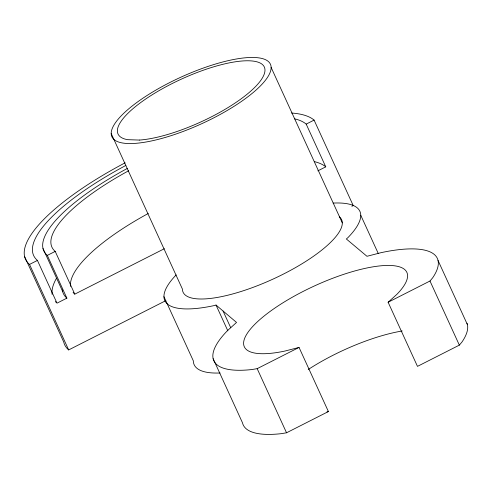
<?xml version="1.0" encoding="UTF-8"?>
<svg xmlns="http://www.w3.org/2000/svg" width="492" height="492" viewBox="0 0 492 492"><rect width="100%" height="100%" fill="white"/><g stroke="black" fill="none" stroke-linecap="round" stroke-linejoin="round"><path stroke-width="0.74" d="M466.994 323.238A122.908 35.934 -24.6 0 1 461.982 341.995L459.35 345.132L417.48 366.368L388.12 302.248L429.99 281.012L432.622 277.869A122.908 35.934 -24.6 0 0 381.245 252.624L366.964 256.289L346.356 238.989L347.924 237.624A107.268 31.359 -24.6 0 0 333.121 203.091M388.12 302.248L396.909 294.308A89.39 26.137 -24.6 0 0 366.066 268.158A89.39 26.137 -24.6 0 0 254.278 324.855A89.39 26.137 -24.6 0 0 285.12 351.005L299.044 347.426L328.404 411.552L286.535 432.788L281.24 433.667A122.908 35.934 -24.6 0 1 242.495 422.806L213.141 358.686M165.804 300.655L68.671 349.923L29.526 264.425L37.429 260.416A151.96 44.428 -24.6 0 1 125.811 165.46M37.429 260.416L56.998 303.164L66.881 298.152L47.312 255.403L55.215 251.394A131.85 38.548 -24.6 0 1 128.707 170.73M294.487 118.8A151.96 44.428 -24.6 0 1 306.19 124.107L314.093 120.097L353.238 205.595L351.866 206.283M73.099 292.439A131.85 38.548 -24.6 0 0 74.784 294.142L164.371 248.706M317.857 170.859L325.759 166.85L306.19 124.107M176.173 274.893A107.268 31.359 -24.6 0 0 213.774 305.661L216.031 305.052L236.535 322.438L227.532 330.581A122.908 35.934 -24.6 0 0 251.879 369.541L257.175 368.662L299.044 347.426M326.934 411.927L328.404 411.552M438.04 260.477L467.4 324.597M429.99 281.012L459.35 345.132M360.741 215.225L378.293 253.558M271.123 67.416A87.152 25.479 -24.6 0 1 151.714 140.897A87.152 25.479 -24.6 0 1 150.687 93.203A87.152 25.479 -24.6 0 1 271.123 67.416L342.291 222.864M257.175 368.662L286.535 432.788M223.079 311.03L230.736 327.758M216.031 305.052L227.839 330.839M111.229 133.596L182.397 289.044A87.152 25.479 -24.6 0 0 273.368 278.933A87.152 25.479 -24.6 0 0 339.418 216.861M163.947 296.676L193.307 360.802A107.268 31.359 -24.6 0 0 220.084 372.979M55.215 251.394L74.784 294.142M43.001 248.509L62.57 291.258M24.6 256.541L63.745 342.038A160.902 47.041 -24.6 0 0 68.671 349.923M308.25 369.492A89.39 26.137 -24.6 0 1 402.216 330.981M29.526 264.425A160.902 47.041 -24.6 0 1 125.134 162.809M291.541 113.025A160.902 47.041 -24.6 0 1 314.093 120.097M56.414 302.642A151.96 44.428 -24.6 0 1 55.35 301.541M52.109 294.364A151.96 44.428 -24.6 0 1 56.469 278.306M314.702 161.702A151.96 44.428 -24.6 0 1 325.759 166.85M66.881 298.152A140.786 41.162 -24.6 0 1 62.336 289.893M70.528 286.412A131.85 38.548 -24.6 0 1 148.276 213.473M47.312 255.403A140.786 41.162 -24.6 0 1 127.41 168.387M139.377 140.072L127.539 139.666A80.448 23.524 -24.6 0 1 184.199 77.847A80.448 23.524 -24.6 0 1 260.711 80.491A80.448 23.524 -24.6 0 1 139.377 140.072"/></g></svg>
